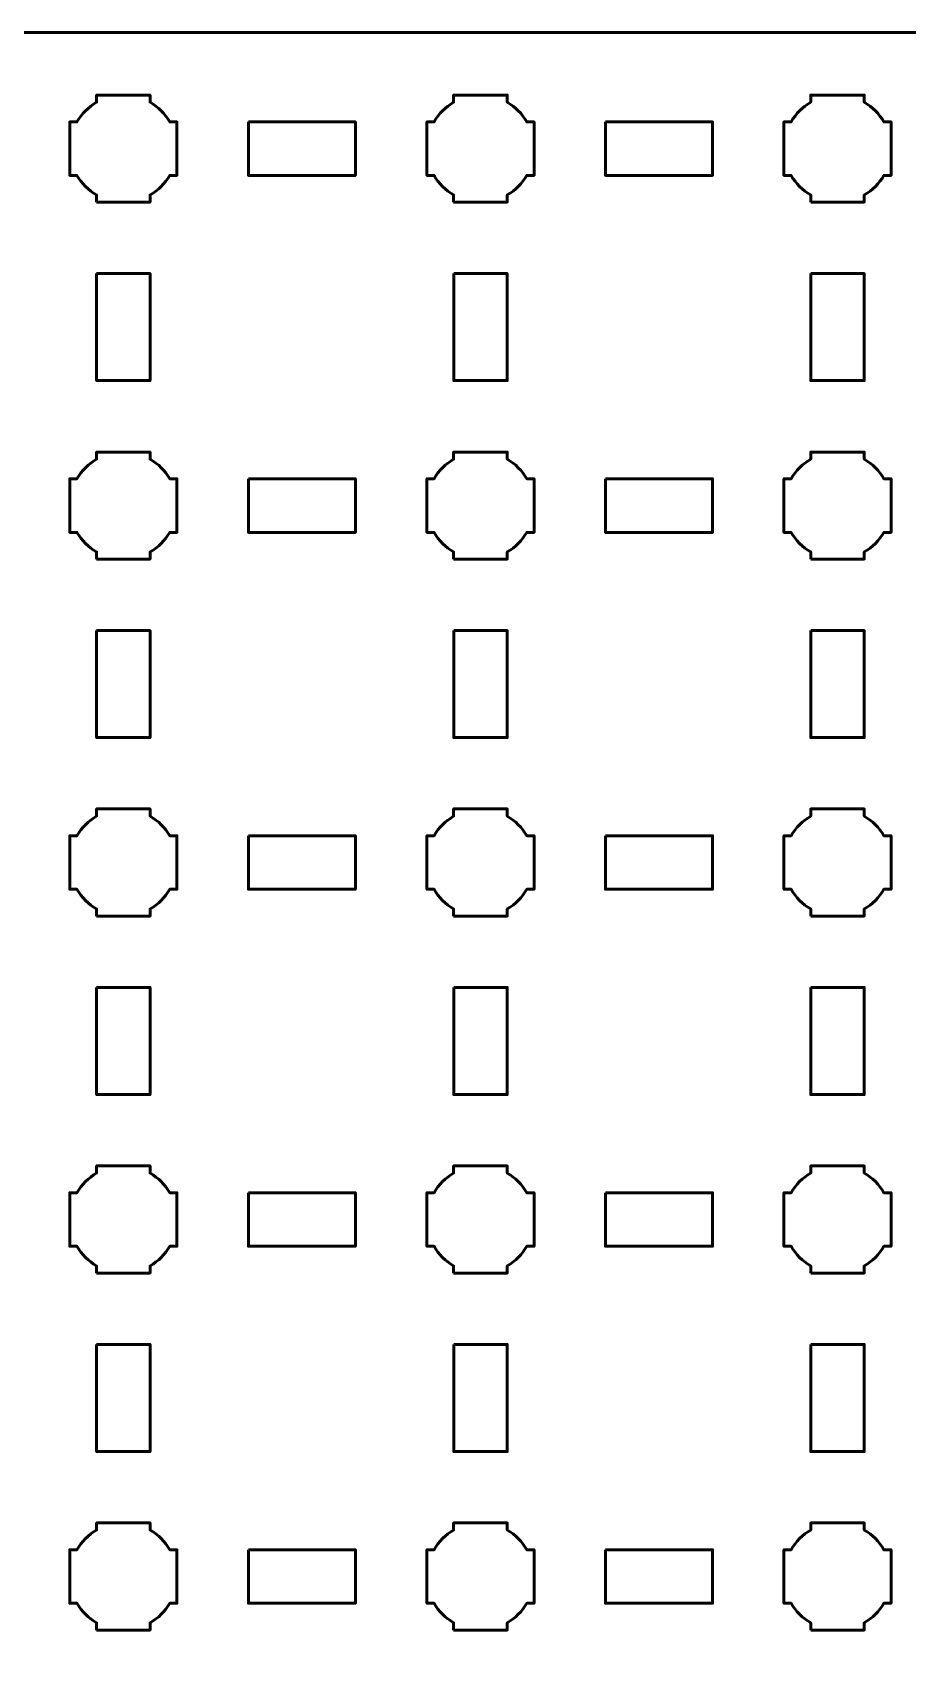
# Model space of a CAD drawing. Header units: centimetres. Extents: x -19.6 to 19.7, y -17.7 to 17.7.
# Drawn here: x 10.49 to 15.39, y 8.52 to 17.65 of the extents above; entities that cross this region are included whole.
import ezdxf

# ---------------------------------------------------------------- set-up
doc = ezdxf.new("R2010")
doc.units = ezdxf.units.CM
doc.header["$MEASUREMENT"] = 0
doc.layers.add('Layer 1', color=7, linetype='Continuous')

msp = doc.modelspace()

# ---------------------------------------------------------------- linework, layer by layer
at = {"layer": 'Layer 1', "lineweight": 53}
for points, knots in [([(-19.14991, 17.65006), (-19.14991, 17.65006), (19.15005, 17.65006), (19.15005, 17.65006), (19.15005, 17.65006), (19.42701, 17.65006), (19.65001, 17.42696), (19.65001, 17.14996), (19.65001, 17.14996), (19.65001, 17.14996), (19.65001, -17.14995), (19.65001, -17.14995), (19.65001, -17.14995), (19.65001, -17.42692), (19.42701, -17.65005), (19.15005, -17.65005), (19.15005, -17.65005), (19.15005, -17.65005), (-19.14991, -17.65005), (-19.14991, -17.65005), (-19.14991, -17.65005), (-19.42691, -17.65005), (-19.65, -17.42692), (-19.65, -17.14995), (-19.65, -17.14995), (-19.65, -17.14995), (-19.65, 17.14996), (-19.65, 17.14996), (-19.65, 17.14996), (-19.65, 17.42696), (-19.42691, 17.65006), (-19.14991, 17.65006)], [0, 0, 0, 0, 0.125, 0.125, 0.125, 0.125, 0.25, 0.25, 0.25, 0.25, 0.375, 0.375, 0.375, 0.375, 0.5, 0.5, 0.5, 0.5, 0.625, 0.625, 0.625, 0.625, 0.75, 0.75, 0.75, 0.75, 0.875, 0.875, 0.875, 0.875, 1, 1, 1, 1]), ([(10.84996, 16.70003), (10.84996, 16.70003), (10.84996, 16.74014), (10.84996, 16.74014), (10.84996, 16.74014), (10.80449, 16.76646), (10.76646, 16.80449), (10.74014, 16.84996), (10.74014, 16.84996), (10.74014, 16.84996), (10.70003, 16.84996), (10.70003, 16.84996), (10.70003, 16.84996), (10.70003, 16.84996), (10.70003, 17.00003), (10.70003, 17.00003), (10.70003, 17.00003), (10.70003, 17.00003), (10.70003, 17.14996), (10.70003, 17.14996), (10.70003, 17.14996), (10.70003, 17.14996), (10.74014, 17.14996), (10.74014, 17.14996), (10.74014, 17.14996), (10.76646, 17.19558), (10.80449, 17.2335), (10.84996, 17.25982), (10.84996, 17.25982), (10.84996, 17.25982), (10.84996, 17.30004), (10.84996, 17.30004), (10.84996, 17.30004), (10.84996, 17.30004), (11.00004, 17.30004), (11.00004, 17.30004), (11.00004, 17.30004), (11.00004, 17.30004), (11.14997, 17.30004), (11.14997, 17.30004), (11.14997, 17.30004), (11.14997, 17.30004), (11.14997, 17.25982), (11.14997, 17.25982), (11.14997, 17.25982), (11.19544, 17.2335), (11.23347, 17.19558), (11.25979, 17.14996), (11.25979, 17.14996), (11.25979, 17.14996), (11.30004, 17.14996), (11.30004, 17.14996), (11.30004, 17.14996), (11.30004, 17.14996), (11.30004, 17.00003), (11.30004, 17.00003), (11.30004, 17.00003), (11.30004, 17.00003), (11.30004, 16.84996), (11.30004, 16.84996), (11.30004, 16.84996), (11.30004, 16.84996), (11.25979, 16.84996), (11.25979, 16.84996), (11.25979, 16.84996), (11.23347, 16.80449), (11.19544, 16.76646), (11.14997, 16.74014), (11.14997, 16.74014), (11.14997, 16.74014), (11.14997, 16.70003), (11.14997, 16.70003), (11.14997, 16.70003), (11.14997, 16.70003), (11.00004, 16.70003), (11.00004, 16.70003), (11.00004, 16.70003), (11.00004, 16.70003), (10.84996, 16.70003), (10.84996, 16.70003)], [0, 0, 0, 0, 0.05, 0.05, 0.05, 0.05, 0.1, 0.1, 0.1, 0.1, 0.15, 0.15, 0.15, 0.15, 0.2, 0.2, 0.2, 0.2, 0.25, 0.25, 0.25, 0.25, 0.3, 0.3, 0.3, 0.3, 0.35, 0.35, 0.35, 0.35, 0.4, 0.4, 0.4, 0.4, 0.45, 0.45, 0.45, 0.45, 0.5, 0.5, 0.5, 0.5, 0.55, 0.55, 0.55, 0.55, 0.6, 0.6, 0.6, 0.6, 0.65, 0.65, 0.65, 0.65, 0.7, 0.7, 0.7, 0.7, 0.75, 0.75, 0.75, 0.75, 0.8, 0.8, 0.8, 0.8, 0.85, 0.85, 0.85, 0.85, 0.9, 0.9, 0.9, 0.9, 0.95, 0.95, 0.95, 0.95, 1, 1, 1, 1]), ([(12.84993, 16.70003), (12.84993, 16.70003), (12.84993, 16.74014), (12.84993, 16.74014), (12.84993, 16.74014), (12.80446, 16.76646), (12.76653, 16.80449), (12.74008, 16.84996), (12.74008, 16.84996), (12.74008, 16.84996), (12.7, 16.84996), (12.7, 16.84996), (12.7, 16.84996), (12.7, 16.84996), (12.7, 17.00003), (12.7, 17.00003), (12.7, 17.00003), (12.7, 17.00003), (12.7, 17.14996), (12.7, 17.14996), (12.7, 17.14996), (12.7, 17.14996), (12.74008, 17.14996), (12.74008, 17.14996), (12.74008, 17.14996), (12.76653, 17.19558), (12.80446, 17.2335), (12.84993, 17.25982), (12.84993, 17.25982), (12.84993, 17.25982), (12.84993, 17.30004), (12.84993, 17.30004), (12.84993, 17.30004), (12.84993, 17.30004), (13, 17.30004), (13, 17.30004), (13, 17.30004), (13, 17.30004), (13.14993, 17.30004), (13.14993, 17.30004), (13.14993, 17.30004), (13.14993, 17.30004), (13.14993, 17.25982), (13.14993, 17.25982), (13.14993, 17.25982), (13.19555, 17.2335), (13.23344, 17.19558), (13.25975, 17.14996), (13.25975, 17.14996), (13.25975, 17.14996), (13.30001, 17.14996), (13.30001, 17.14996), (13.30001, 17.14996), (13.30001, 17.14996), (13.30001, 17.00003), (13.30001, 17.00003), (13.30001, 17.00003), (13.30001, 17.00003), (13.30001, 16.84996), (13.30001, 16.84996), (13.30001, 16.84996), (13.30001, 16.84996), (13.25975, 16.84996), (13.25975, 16.84996), (13.25975, 16.84996), (13.23344, 16.80449), (13.19555, 16.76646), (13.14993, 16.74014), (13.14993, 16.74014), (13.14993, 16.74014), (13.14993, 16.70003), (13.14993, 16.70003), (13.14993, 16.70003), (13.14993, 16.70003), (13, 16.70003), (13, 16.70003), (13, 16.70003), (13, 16.70003), (12.84993, 16.70003), (12.84993, 16.70003)], [0, 0, 0, 0, 0.05, 0.05, 0.05, 0.05, 0.1, 0.1, 0.1, 0.1, 0.15, 0.15, 0.15, 0.15, 0.2, 0.2, 0.2, 0.2, 0.25, 0.25, 0.25, 0.25, 0.3, 0.3, 0.3, 0.3, 0.35, 0.35, 0.35, 0.35, 0.4, 0.4, 0.4, 0.4, 0.45, 0.45, 0.45, 0.45, 0.5, 0.5, 0.5, 0.5, 0.55, 0.55, 0.55, 0.55, 0.6, 0.6, 0.6, 0.6, 0.65, 0.65, 0.65, 0.65, 0.7, 0.7, 0.7, 0.7, 0.75, 0.75, 0.75, 0.75, 0.8, 0.8, 0.8, 0.8, 0.85, 0.85, 0.85, 0.85, 0.9, 0.9, 0.9, 0.9, 0.95, 0.95, 0.95, 0.95, 1, 1, 1, 1]), ([(14.85001, 16.70003), (14.85001, 16.70003), (14.85001, 16.74014), (14.85001, 16.74014), (14.85001, 16.74014), (14.80439, 16.76646), (14.7665, 16.80449), (14.74019, 16.84996), (14.74019, 16.84996), (14.74019, 16.84996), (14.69993, 16.84996), (14.69993, 16.84996), (14.69993, 16.84996), (14.69993, 16.84996), (14.69993, 17.00003), (14.69993, 17.00003), (14.69993, 17.00003), (14.69993, 17.00003), (14.69993, 17.14996), (14.69993, 17.14996), (14.69993, 17.14996), (14.69993, 17.14996), (14.74019, 17.14996), (14.74019, 17.14996), (14.74019, 17.14996), (14.7665, 17.19558), (14.80439, 17.2335), (14.85001, 17.25982), (14.85001, 17.25982), (14.85001, 17.25982), (14.85001, 17.30004), (14.85001, 17.30004), (14.85001, 17.30004), (14.85001, 17.30004), (14.99994, 17.30004), (14.99994, 17.30004), (14.99994, 17.30004), (14.99994, 17.30004), (15.15001, 17.30004), (15.15001, 17.30004), (15.15001, 17.30004), (15.15001, 17.30004), (15.15001, 17.25982), (15.15001, 17.25982), (15.15001, 17.25982), (15.19548, 17.2335), (15.23351, 17.19558), (15.25983, 17.14996), (15.25983, 17.14996), (15.25983, 17.14996), (15.29994, 17.14996), (15.29994, 17.14996), (15.29994, 17.14996), (15.29994, 17.14996), (15.29994, 17.00003), (15.29994, 17.00003), (15.29994, 17.00003), (15.29994, 17.00003), (15.29994, 16.84996), (15.29994, 16.84996), (15.29994, 16.84996), (15.29994, 16.84996), (15.25983, 16.84996), (15.25983, 16.84996), (15.25983, 16.84996), (15.23351, 16.80449), (15.19548, 16.76646), (15.15001, 16.74014), (15.15001, 16.74014), (15.15001, 16.74014), (15.15001, 16.70003), (15.15001, 16.70003), (15.15001, 16.70003), (15.15001, 16.70003), (14.99994, 16.70003), (14.99994, 16.70003), (14.99994, 16.70003), (14.99994, 16.70003), (14.85001, 16.70003), (14.85001, 16.70003)], [0, 0, 0, 0, 0.05, 0.05, 0.05, 0.05, 0.1, 0.1, 0.1, 0.1, 0.15, 0.15, 0.15, 0.15, 0.2, 0.2, 0.2, 0.2, 0.25, 0.25, 0.25, 0.25, 0.3, 0.3, 0.3, 0.3, 0.35, 0.35, 0.35, 0.35, 0.4, 0.4, 0.4, 0.4, 0.45, 0.45, 0.45, 0.45, 0.5, 0.5, 0.5, 0.5, 0.55, 0.55, 0.55, 0.55, 0.6, 0.6, 0.6, 0.6, 0.65, 0.65, 0.65, 0.65, 0.7, 0.7, 0.7, 0.7, 0.75, 0.75, 0.75, 0.75, 0.8, 0.8, 0.8, 0.8, 0.85, 0.85, 0.85, 0.85, 0.9, 0.9, 0.9, 0.9, 0.95, 0.95, 0.95, 0.95, 1, 1, 1, 1]), ([(11.70009, 17.14996), (11.70009, 17.14996), (12.30009, 17.14996), (12.30009, 17.14996), (12.30009, 17.14996), (12.30009, 17.14996), (12.30009, 16.84996), (12.30009, 16.84996), (12.30009, 16.84996), (12.30009, 16.84996), (11.70009, 16.84996), (11.70009, 16.84996), (11.70009, 16.84996), (11.70009, 16.84996), (11.70009, 17.14996), (11.70009, 17.14996)], [0, 0, 0, 0, 0.25, 0.25, 0.25, 0.25, 0.5, 0.5, 0.5, 0.5, 0.75, 0.75, 0.75, 0.75, 1, 1, 1, 1]), ([(13.70002, 17.14996), (13.70002, 17.14996), (14.30002, 17.14996), (14.30002, 17.14996), (14.30002, 17.14996), (14.30002, 17.14996), (14.30002, 16.84996), (14.30002, 16.84996), (14.30002, 16.84996), (14.30002, 16.84996), (13.70002, 16.84996), (13.70002, 16.84996), (13.70002, 16.84996), (13.70002, 16.84996), (13.70002, 17.14996), (13.70002, 17.14996)], [0, 0, 0, 0, 0.25, 0.25, 0.25, 0.25, 0.5, 0.5, 0.5, 0.5, 0.75, 0.75, 0.75, 0.75, 1, 1, 1, 1]), ([(10.84996, 16.30002), (10.84996, 16.30002), (11.14997, 16.30002), (11.14997, 16.30002), (11.14997, 16.30002), (11.14997, 16.30002), (11.14997, 15.70001), (11.14997, 15.70001), (11.14997, 15.70001), (11.14997, 15.70001), (10.84996, 15.70001), (10.84996, 15.70001), (10.84996, 15.70001), (10.84996, 15.70001), (10.84996, 16.30002), (10.84996, 16.30002)], [0, 0, 0, 0, 0.25, 0.25, 0.25, 0.25, 0.5, 0.5, 0.5, 0.5, 0.75, 0.75, 0.75, 0.75, 1, 1, 1, 1]), ([(12.85007, 16.30002), (12.85007, 16.30002), (13.15007, 16.30002), (13.15007, 16.30002), (13.15007, 16.30002), (13.15007, 16.30002), (13.15007, 15.70001), (13.15007, 15.70001), (13.15007, 15.70001), (13.15007, 15.70001), (12.85007, 15.70001), (12.85007, 15.70001), (12.85007, 15.70001), (12.85007, 15.70001), (12.85007, 16.30002), (12.85007, 16.30002)], [0, 0, 0, 0, 0.25, 0.25, 0.25, 0.25, 0.5, 0.5, 0.5, 0.5, 0.75, 0.75, 0.75, 0.75, 1, 1, 1, 1]), ([(14.85001, 16.30002), (14.85001, 16.30002), (15.15001, 16.30002), (15.15001, 16.30002), (15.15001, 16.30002), (15.15001, 16.30002), (15.15001, 15.70001), (15.15001, 15.70001), (15.15001, 15.70001), (15.15001, 15.70001), (14.85001, 15.70001), (14.85001, 15.70001), (14.85001, 15.70001), (14.85001, 15.70001), (14.85001, 16.30002), (14.85001, 16.30002)], [0, 0, 0, 0, 0.25, 0.25, 0.25, 0.25, 0.5, 0.5, 0.5, 0.5, 0.75, 0.75, 0.75, 0.75, 1, 1, 1, 1]), ([(10.84996, 14.69996), (10.84996, 14.69996), (10.84996, 14.74021), (10.84996, 14.74021), (10.84996, 14.74021), (10.80449, 14.76653), (10.76646, 14.80456), (10.74014, 14.85003), (10.74014, 14.85003), (10.74014, 14.85003), (10.70003, 14.85003), (10.70003, 14.85003), (10.70003, 14.85003), (10.70003, 14.85003), (10.70003, 14.99996), (10.70003, 14.99996), (10.70003, 14.99996), (10.70003, 14.99996), (10.70003, 15.15003), (10.70003, 15.15003), (10.70003, 15.15003), (10.70003, 15.15003), (10.74014, 15.15003), (10.74014, 15.15003), (10.74014, 15.15003), (10.76646, 15.1955), (10.80449, 15.23353), (10.84996, 15.25985), (10.84996, 15.25985), (10.84996, 15.25985), (10.84996, 15.29996), (10.84996, 15.29996), (10.84996, 15.29996), (10.84996, 15.29996), (11.00004, 15.29996), (11.00004, 15.29996), (11.00004, 15.29996), (11.00004, 15.29996), (11.14997, 15.29996), (11.14997, 15.29996), (11.14997, 15.29996), (11.14997, 15.29996), (11.14997, 15.25985), (11.14997, 15.25985), (11.14997, 15.25985), (11.19544, 15.23353), (11.23347, 15.1955), (11.25979, 15.15003), (11.25979, 15.15003), (11.25979, 15.15003), (11.30004, 15.15003), (11.30004, 15.15003), (11.30004, 15.15003), (11.30004, 15.15003), (11.30004, 14.99996), (11.30004, 14.99996), (11.30004, 14.99996), (11.30004, 14.99996), (11.30004, 14.85003), (11.30004, 14.85003), (11.30004, 14.85003), (11.30004, 14.85003), (11.25979, 14.85003), (11.25979, 14.85003), (11.25979, 14.85003), (11.23347, 14.80456), (11.19544, 14.76653), (11.14997, 14.74021), (11.14997, 14.74021), (11.14997, 14.74021), (11.14997, 14.69996), (11.14997, 14.69996), (11.14997, 14.69996), (11.14997, 14.69996), (11.00004, 14.69996), (11.00004, 14.69996), (11.00004, 14.69996), (11.00004, 14.69996), (10.84996, 14.69996), (10.84996, 14.69996)], [0, 0, 0, 0, 0.05, 0.05, 0.05, 0.05, 0.1, 0.1, 0.1, 0.1, 0.15, 0.15, 0.15, 0.15, 0.2, 0.2, 0.2, 0.2, 0.25, 0.25, 0.25, 0.25, 0.3, 0.3, 0.3, 0.3, 0.35, 0.35, 0.35, 0.35, 0.4, 0.4, 0.4, 0.4, 0.45, 0.45, 0.45, 0.45, 0.5, 0.5, 0.5, 0.5, 0.55, 0.55, 0.55, 0.55, 0.6, 0.6, 0.6, 0.6, 0.65, 0.65, 0.65, 0.65, 0.7, 0.7, 0.7, 0.7, 0.75, 0.75, 0.75, 0.75, 0.8, 0.8, 0.8, 0.8, 0.85, 0.85, 0.85, 0.85, 0.9, 0.9, 0.9, 0.9, 0.95, 0.95, 0.95, 0.95, 1, 1, 1, 1]), ([(12.84993, 14.69996), (12.84993, 14.69996), (12.84993, 14.74021), (12.84993, 14.74021), (12.84993, 14.74021), (12.80446, 14.76653), (12.76653, 14.80456), (12.74008, 14.85003), (12.74008, 14.85003), (12.74008, 14.85003), (12.7, 14.85003), (12.7, 14.85003), (12.7, 14.85003), (12.7, 14.85003), (12.7, 14.99996), (12.7, 14.99996), (12.7, 14.99996), (12.7, 14.99996), (12.7, 15.15003), (12.7, 15.15003), (12.7, 15.15003), (12.7, 15.15003), (12.74008, 15.15003), (12.74008, 15.15003), (12.74008, 15.15003), (12.76653, 15.1955), (12.80446, 15.23353), (12.84993, 15.25985), (12.84993, 15.25985), (12.84993, 15.25985), (12.84993, 15.29996), (12.84993, 15.29996), (12.84993, 15.29996), (12.84993, 15.29996), (13, 15.29996), (13, 15.29996), (13, 15.29996), (13, 15.29996), (13.14993, 15.29996), (13.14993, 15.29996), (13.14993, 15.29996), (13.14993, 15.29996), (13.14993, 15.25985), (13.14993, 15.25985), (13.14993, 15.25985), (13.19555, 15.23353), (13.23344, 15.1955), (13.25975, 15.15003), (13.25975, 15.15003), (13.25975, 15.15003), (13.30001, 15.15003), (13.30001, 15.15003), (13.30001, 15.15003), (13.30001, 15.15003), (13.30001, 14.99996), (13.30001, 14.99996), (13.30001, 14.99996), (13.30001, 14.99996), (13.30001, 14.85003), (13.30001, 14.85003), (13.30001, 14.85003), (13.30001, 14.85003), (13.25975, 14.85003), (13.25975, 14.85003), (13.25975, 14.85003), (13.23344, 14.80456), (13.19555, 14.76653), (13.14993, 14.74021), (13.14993, 14.74021), (13.14993, 14.74021), (13.14993, 14.69996), (13.14993, 14.69996), (13.14993, 14.69996), (13.14993, 14.69996), (13, 14.69996), (13, 14.69996), (13, 14.69996), (13, 14.69996), (12.84993, 14.69996), (12.84993, 14.69996)], [0, 0, 0, 0, 0.05, 0.05, 0.05, 0.05, 0.1, 0.1, 0.1, 0.1, 0.15, 0.15, 0.15, 0.15, 0.2, 0.2, 0.2, 0.2, 0.25, 0.25, 0.25, 0.25, 0.3, 0.3, 0.3, 0.3, 0.35, 0.35, 0.35, 0.35, 0.4, 0.4, 0.4, 0.4, 0.45, 0.45, 0.45, 0.45, 0.5, 0.5, 0.5, 0.5, 0.55, 0.55, 0.55, 0.55, 0.6, 0.6, 0.6, 0.6, 0.65, 0.65, 0.65, 0.65, 0.7, 0.7, 0.7, 0.7, 0.75, 0.75, 0.75, 0.75, 0.8, 0.8, 0.8, 0.8, 0.85, 0.85, 0.85, 0.85, 0.9, 0.9, 0.9, 0.9, 0.95, 0.95, 0.95, 0.95, 1, 1, 1, 1]), ([(14.85001, 14.69996), (14.85001, 14.69996), (14.85001, 14.74021), (14.85001, 14.74021), (14.85001, 14.74021), (14.80439, 14.76653), (14.7665, 14.80456), (14.74019, 14.85003), (14.74019, 14.85003), (14.74019, 14.85003), (14.69993, 14.85003), (14.69993, 14.85003), (14.69993, 14.85003), (14.69993, 14.85003), (14.69993, 14.99996), (14.69993, 14.99996), (14.69993, 14.99996), (14.69993, 14.99996), (14.69993, 15.15003), (14.69993, 15.15003), (14.69993, 15.15003), (14.69993, 15.15003), (14.74019, 15.15003), (14.74019, 15.15003), (14.74019, 15.15003), (14.7665, 15.1955), (14.80439, 15.23353), (14.85001, 15.25985), (14.85001, 15.25985), (14.85001, 15.25985), (14.85001, 15.29996), (14.85001, 15.29996), (14.85001, 15.29996), (14.85001, 15.29996), (14.99994, 15.29996), (14.99994, 15.29996), (14.99994, 15.29996), (14.99994, 15.29996), (15.15001, 15.29996), (15.15001, 15.29996), (15.15001, 15.29996), (15.15001, 15.29996), (15.15001, 15.25985), (15.15001, 15.25985), (15.15001, 15.25985), (15.19548, 15.23353), (15.23351, 15.1955), (15.25983, 15.15003), (15.25983, 15.15003), (15.25983, 15.15003), (15.29994, 15.15003), (15.29994, 15.15003), (15.29994, 15.15003), (15.29994, 15.15003), (15.29994, 14.99996), (15.29994, 14.99996), (15.29994, 14.99996), (15.29994, 14.99996), (15.29994, 14.85003), (15.29994, 14.85003), (15.29994, 14.85003), (15.29994, 14.85003), (15.25983, 14.85003), (15.25983, 14.85003), (15.25983, 14.85003), (15.23351, 14.80456), (15.19548, 14.76653), (15.15001, 14.74021), (15.15001, 14.74021), (15.15001, 14.74021), (15.15001, 14.69996), (15.15001, 14.69996), (15.15001, 14.69996), (15.15001, 14.69996), (14.99994, 14.69996), (14.99994, 14.69996), (14.99994, 14.69996), (14.99994, 14.69996), (14.85001, 14.69996), (14.85001, 14.69996)], [0, 0, 0, 0, 0.05, 0.05, 0.05, 0.05, 0.1, 0.1, 0.1, 0.1, 0.15, 0.15, 0.15, 0.15, 0.2, 0.2, 0.2, 0.2, 0.25, 0.25, 0.25, 0.25, 0.3, 0.3, 0.3, 0.3, 0.35, 0.35, 0.35, 0.35, 0.4, 0.4, 0.4, 0.4, 0.45, 0.45, 0.45, 0.45, 0.5, 0.5, 0.5, 0.5, 0.55, 0.55, 0.55, 0.55, 0.6, 0.6, 0.6, 0.6, 0.65, 0.65, 0.65, 0.65, 0.7, 0.7, 0.7, 0.7, 0.75, 0.75, 0.75, 0.75, 0.8, 0.8, 0.8, 0.8, 0.85, 0.85, 0.85, 0.85, 0.9, 0.9, 0.9, 0.9, 0.95, 0.95, 0.95, 0.95, 1, 1, 1, 1]), ([(11.70009, 15.15003), (11.70009, 15.15003), (12.30009, 15.15003), (12.30009, 15.15003), (12.30009, 15.15003), (12.30009, 15.15003), (12.30009, 14.85003), (12.30009, 14.85003), (12.30009, 14.85003), (12.30009, 14.85003), (11.70009, 14.85003), (11.70009, 14.85003), (11.70009, 14.85003), (11.70009, 14.85003), (11.70009, 15.15003), (11.70009, 15.15003)], [0, 0, 0, 0, 0.25, 0.25, 0.25, 0.25, 0.5, 0.5, 0.5, 0.5, 0.75, 0.75, 0.75, 0.75, 1, 1, 1, 1]), ([(13.70002, 15.15003), (13.70002, 15.15003), (14.30002, 15.15003), (14.30002, 15.15003), (14.30002, 15.15003), (14.30002, 15.15003), (14.30002, 14.85003), (14.30002, 14.85003), (14.30002, 14.85003), (14.30002, 14.85003), (13.70002, 14.85003), (13.70002, 14.85003), (13.70002, 14.85003), (13.70002, 14.85003), (13.70002, 15.15003), (13.70002, 15.15003)], [0, 0, 0, 0, 0.25, 0.25, 0.25, 0.25, 0.5, 0.5, 0.5, 0.5, 0.75, 0.75, 0.75, 0.75, 1, 1, 1, 1]), ([(10.84996, 14.30005), (10.84996, 14.30005), (11.14997, 14.30005), (11.14997, 14.30005), (11.14997, 14.30005), (11.14997, 14.30005), (11.14997, 13.70004), (11.14997, 13.70004), (11.14997, 13.70004), (11.14997, 13.70004), (10.84996, 13.70004), (10.84996, 13.70004), (10.84996, 13.70004), (10.84996, 13.70004), (10.84996, 14.30005), (10.84996, 14.30005)], [0, 0, 0, 0, 0.25, 0.25, 0.25, 0.25, 0.5, 0.5, 0.5, 0.5, 0.75, 0.75, 0.75, 0.75, 1, 1, 1, 1]), ([(12.85007, 14.30005), (12.85007, 14.30005), (13.15007, 14.30005), (13.15007, 14.30005), (13.15007, 14.30005), (13.15007, 14.30005), (13.15007, 13.70004), (13.15007, 13.70004), (13.15007, 13.70004), (13.15007, 13.70004), (12.85007, 13.70004), (12.85007, 13.70004), (12.85007, 13.70004), (12.85007, 13.70004), (12.85007, 14.30005), (12.85007, 14.30005)], [0, 0, 0, 0, 0.25, 0.25, 0.25, 0.25, 0.5, 0.5, 0.5, 0.5, 0.75, 0.75, 0.75, 0.75, 1, 1, 1, 1]), ([(14.85001, 14.30005), (14.85001, 14.30005), (15.15001, 14.30005), (15.15001, 14.30005), (15.15001, 14.30005), (15.15001, 14.30005), (15.15001, 13.70004), (15.15001, 13.70004), (15.15001, 13.70004), (15.15001, 13.70004), (14.85001, 13.70004), (14.85001, 13.70004), (14.85001, 13.70004), (14.85001, 13.70004), (14.85001, 14.30005), (14.85001, 14.30005)], [0, 0, 0, 0, 0.25, 0.25, 0.25, 0.25, 0.5, 0.5, 0.5, 0.5, 0.75, 0.75, 0.75, 0.75, 1, 1, 1, 1]), ([(10.84996, 12.70002), (10.84996, 12.70002), (10.84996, 12.7401), (10.84996, 12.7401), (10.84996, 12.7401), (10.80449, 12.76656), (10.76646, 12.80448), (10.74014, 12.8501), (10.74014, 12.8501), (10.74014, 12.8501), (10.70003, 12.8501), (10.70003, 12.8501), (10.70003, 12.8501), (10.70003, 12.8501), (10.70003, 13.00003), (10.70003, 13.00003), (10.70003, 13.00003), (10.70003, 13.00003), (10.70003, 13.1501), (10.70003, 13.1501), (10.70003, 13.1501), (10.70003, 13.1501), (10.74014, 13.1501), (10.74014, 13.1501), (10.74014, 13.1501), (10.76646, 13.19557), (10.80449, 13.2336), (10.84996, 13.25992), (10.84996, 13.25992), (10.84996, 13.25992), (10.84996, 13.30003), (10.84996, 13.30003), (10.84996, 13.30003), (10.84996, 13.30003), (11.00004, 13.30003), (11.00004, 13.30003), (11.00004, 13.30003), (11.00004, 13.30003), (11.14997, 13.30003), (11.14997, 13.30003), (11.14997, 13.30003), (11.14997, 13.30003), (11.14997, 13.25992), (11.14997, 13.25992), (11.14997, 13.25992), (11.19544, 13.2336), (11.23347, 13.19557), (11.25979, 13.1501), (11.25979, 13.1501), (11.25979, 13.1501), (11.30004, 13.1501), (11.30004, 13.1501), (11.30004, 13.1501), (11.30004, 13.1501), (11.30004, 13.00003), (11.30004, 13.00003), (11.30004, 13.00003), (11.30004, 13.00003), (11.30004, 12.8501), (11.30004, 12.8501), (11.30004, 12.8501), (11.30004, 12.8501), (11.25979, 12.8501), (11.25979, 12.8501), (11.25979, 12.8501), (11.23347, 12.80448), (11.19544, 12.76656), (11.14997, 12.7401), (11.14997, 12.7401), (11.14997, 12.7401), (11.14997, 12.70002), (11.14997, 12.70002), (11.14997, 12.70002), (11.14997, 12.70002), (11.00004, 12.70002), (11.00004, 12.70002), (11.00004, 12.70002), (11.00004, 12.70002), (10.84996, 12.70002), (10.84996, 12.70002)], [0, 0, 0, 0, 0.05, 0.05, 0.05, 0.05, 0.1, 0.1, 0.1, 0.1, 0.15, 0.15, 0.15, 0.15, 0.2, 0.2, 0.2, 0.2, 0.25, 0.25, 0.25, 0.25, 0.3, 0.3, 0.3, 0.3, 0.35, 0.35, 0.35, 0.35, 0.4, 0.4, 0.4, 0.4, 0.45, 0.45, 0.45, 0.45, 0.5, 0.5, 0.5, 0.5, 0.55, 0.55, 0.55, 0.55, 0.6, 0.6, 0.6, 0.6, 0.65, 0.65, 0.65, 0.65, 0.7, 0.7, 0.7, 0.7, 0.75, 0.75, 0.75, 0.75, 0.8, 0.8, 0.8, 0.8, 0.85, 0.85, 0.85, 0.85, 0.9, 0.9, 0.9, 0.9, 0.95, 0.95, 0.95, 0.95, 1, 1, 1, 1]), ([(12.84993, 12.70002), (12.84993, 12.70002), (12.84993, 12.7401), (12.84993, 12.7401), (12.84993, 12.7401), (12.80446, 12.76656), (12.76653, 12.80448), (12.74008, 12.8501), (12.74008, 12.8501), (12.74008, 12.8501), (12.7, 12.8501), (12.7, 12.8501), (12.7, 12.8501), (12.7, 12.8501), (12.7, 13.00003), (12.7, 13.00003), (12.7, 13.00003), (12.7, 13.00003), (12.7, 13.1501), (12.7, 13.1501), (12.7, 13.1501), (12.7, 13.1501), (12.74008, 13.1501), (12.74008, 13.1501), (12.74008, 13.1501), (12.76653, 13.19557), (12.80446, 13.2336), (12.84993, 13.25992), (12.84993, 13.25992), (12.84993, 13.25992), (12.84993, 13.30003), (12.84993, 13.30003), (12.84993, 13.30003), (12.84993, 13.30003), (13, 13.30003), (13, 13.30003), (13, 13.30003), (13, 13.30003), (13.14993, 13.30003), (13.14993, 13.30003), (13.14993, 13.30003), (13.14993, 13.30003), (13.14993, 13.25992), (13.14993, 13.25992), (13.14993, 13.25992), (13.19555, 13.2336), (13.23344, 13.19557), (13.25975, 13.1501), (13.25975, 13.1501), (13.25975, 13.1501), (13.30001, 13.1501), (13.30001, 13.1501), (13.30001, 13.1501), (13.30001, 13.1501), (13.30001, 13.00003), (13.30001, 13.00003), (13.30001, 13.00003), (13.30001, 13.00003), (13.30001, 12.8501), (13.30001, 12.8501), (13.30001, 12.8501), (13.30001, 12.8501), (13.25975, 12.8501), (13.25975, 12.8501), (13.25975, 12.8501), (13.23344, 12.80448), (13.19555, 12.76656), (13.14993, 12.7401), (13.14993, 12.7401), (13.14993, 12.7401), (13.14993, 12.70002), (13.14993, 12.70002), (13.14993, 12.70002), (13.14993, 12.70002), (13, 12.70002), (13, 12.70002), (13, 12.70002), (13, 12.70002), (12.84993, 12.70002), (12.84993, 12.70002)], [0, 0, 0, 0, 0.05, 0.05, 0.05, 0.05, 0.1, 0.1, 0.1, 0.1, 0.15, 0.15, 0.15, 0.15, 0.2, 0.2, 0.2, 0.2, 0.25, 0.25, 0.25, 0.25, 0.3, 0.3, 0.3, 0.3, 0.35, 0.35, 0.35, 0.35, 0.4, 0.4, 0.4, 0.4, 0.45, 0.45, 0.45, 0.45, 0.5, 0.5, 0.5, 0.5, 0.55, 0.55, 0.55, 0.55, 0.6, 0.6, 0.6, 0.6, 0.65, 0.65, 0.65, 0.65, 0.7, 0.7, 0.7, 0.7, 0.75, 0.75, 0.75, 0.75, 0.8, 0.8, 0.8, 0.8, 0.85, 0.85, 0.85, 0.85, 0.9, 0.9, 0.9, 0.9, 0.95, 0.95, 0.95, 0.95, 1, 1, 1, 1]), ([(14.85001, 12.70002), (14.85001, 12.70002), (14.85001, 12.7401), (14.85001, 12.7401), (14.85001, 12.7401), (14.80439, 12.76656), (14.7665, 12.80448), (14.74019, 12.8501), (14.74019, 12.8501), (14.74019, 12.8501), (14.69993, 12.8501), (14.69993, 12.8501), (14.69993, 12.8501), (14.69993, 12.8501), (14.69993, 13.00003), (14.69993, 13.00003), (14.69993, 13.00003), (14.69993, 13.00003), (14.69993, 13.1501), (14.69993, 13.1501), (14.69993, 13.1501), (14.69993, 13.1501), (14.74019, 13.1501), (14.74019, 13.1501), (14.74019, 13.1501), (14.7665, 13.19557), (14.80439, 13.2336), (14.85001, 13.25992), (14.85001, 13.25992), (14.85001, 13.25992), (14.85001, 13.30003), (14.85001, 13.30003), (14.85001, 13.30003), (14.85001, 13.30003), (14.99994, 13.30003), (14.99994, 13.30003), (14.99994, 13.30003), (14.99994, 13.30003), (15.15001, 13.30003), (15.15001, 13.30003), (15.15001, 13.30003), (15.15001, 13.30003), (15.15001, 13.25992), (15.15001, 13.25992), (15.15001, 13.25992), (15.19548, 13.2336), (15.23351, 13.19557), (15.25983, 13.1501), (15.25983, 13.1501), (15.25983, 13.1501), (15.29994, 13.1501), (15.29994, 13.1501), (15.29994, 13.1501), (15.29994, 13.1501), (15.29994, 13.00003), (15.29994, 13.00003), (15.29994, 13.00003), (15.29994, 13.00003), (15.29994, 12.8501), (15.29994, 12.8501), (15.29994, 12.8501), (15.29994, 12.8501), (15.25983, 12.8501), (15.25983, 12.8501), (15.25983, 12.8501), (15.23351, 12.80448), (15.19548, 12.76656), (15.15001, 12.7401), (15.15001, 12.7401), (15.15001, 12.7401), (15.15001, 12.70002), (15.15001, 12.70002), (15.15001, 12.70002), (15.15001, 12.70002), (14.99994, 12.70002), (14.99994, 12.70002), (14.99994, 12.70002), (14.99994, 12.70002), (14.85001, 12.70002), (14.85001, 12.70002)], [0, 0, 0, 0, 0.05, 0.05, 0.05, 0.05, 0.1, 0.1, 0.1, 0.1, 0.15, 0.15, 0.15, 0.15, 0.2, 0.2, 0.2, 0.2, 0.25, 0.25, 0.25, 0.25, 0.3, 0.3, 0.3, 0.3, 0.35, 0.35, 0.35, 0.35, 0.4, 0.4, 0.4, 0.4, 0.45, 0.45, 0.45, 0.45, 0.5, 0.5, 0.5, 0.5, 0.55, 0.55, 0.55, 0.55, 0.6, 0.6, 0.6, 0.6, 0.65, 0.65, 0.65, 0.65, 0.7, 0.7, 0.7, 0.7, 0.75, 0.75, 0.75, 0.75, 0.8, 0.8, 0.8, 0.8, 0.85, 0.85, 0.85, 0.85, 0.9, 0.9, 0.9, 0.9, 0.95, 0.95, 0.95, 0.95, 1, 1, 1, 1]), ([(11.70009, 13.1501), (11.70009, 13.1501), (12.30009, 13.1501), (12.30009, 13.1501), (12.30009, 13.1501), (12.30009, 13.1501), (12.30009, 12.8501), (12.30009, 12.8501), (12.30009, 12.8501), (12.30009, 12.8501), (11.70009, 12.8501), (11.70009, 12.8501), (11.70009, 12.8501), (11.70009, 12.8501), (11.70009, 13.1501), (11.70009, 13.1501)], [0, 0, 0, 0, 0.25, 0.25, 0.25, 0.25, 0.5, 0.5, 0.5, 0.5, 0.75, 0.75, 0.75, 0.75, 1, 1, 1, 1]), ([(13.70002, 13.1501), (13.70002, 13.1501), (14.30002, 13.1501), (14.30002, 13.1501), (14.30002, 13.1501), (14.30002, 13.1501), (14.30002, 12.8501), (14.30002, 12.8501), (14.30002, 12.8501), (14.30002, 12.8501), (13.70002, 12.8501), (13.70002, 12.8501), (13.70002, 12.8501), (13.70002, 12.8501), (13.70002, 13.1501), (13.70002, 13.1501)], [0, 0, 0, 0, 0.25, 0.25, 0.25, 0.25, 0.5, 0.5, 0.5, 0.5, 0.75, 0.75, 0.75, 0.75, 1, 1, 1, 1]), ([(10.84996, 12.29997), (10.84996, 12.29997), (11.14997, 12.29997), (11.14997, 12.29997), (11.14997, 12.29997), (11.14997, 12.29997), (11.14997, 11.69997), (11.14997, 11.69997), (11.14997, 11.69997), (11.14997, 11.69997), (10.84996, 11.69997), (10.84996, 11.69997), (10.84996, 11.69997), (10.84996, 11.69997), (10.84996, 12.29997), (10.84996, 12.29997)], [0, 0, 0, 0, 0.25, 0.25, 0.25, 0.25, 0.5, 0.5, 0.5, 0.5, 0.75, 0.75, 0.75, 0.75, 1, 1, 1, 1]), ([(12.85007, 12.29997), (12.85007, 12.29997), (13.15007, 12.29997), (13.15007, 12.29997), (13.15007, 12.29997), (13.15007, 12.29997), (13.15007, 11.69997), (13.15007, 11.69997), (13.15007, 11.69997), (13.15007, 11.69997), (12.85007, 11.69997), (12.85007, 11.69997), (12.85007, 11.69997), (12.85007, 11.69997), (12.85007, 12.29997), (12.85007, 12.29997)], [0, 0, 0, 0, 0.25, 0.25, 0.25, 0.25, 0.5, 0.5, 0.5, 0.5, 0.75, 0.75, 0.75, 0.75, 1, 1, 1, 1]), ([(14.85001, 12.29997), (14.85001, 12.29997), (15.15001, 12.29997), (15.15001, 12.29997), (15.15001, 12.29997), (15.15001, 12.29997), (15.15001, 11.69997), (15.15001, 11.69997), (15.15001, 11.69997), (15.15001, 11.69997), (14.85001, 11.69997), (14.85001, 11.69997), (14.85001, 11.69997), (14.85001, 11.69997), (14.85001, 12.29997), (14.85001, 12.29997)], [0, 0, 0, 0, 0.25, 0.25, 0.25, 0.25, 0.5, 0.5, 0.5, 0.5, 0.75, 0.75, 0.75, 0.75, 1, 1, 1, 1]), ([(10.84996, 10.70006), (10.84996, 10.70006), (10.84996, 10.74017), (10.84996, 10.74017), (10.84996, 10.74017), (10.80449, 10.76648), (10.76646, 10.80451), (10.74014, 10.84999), (10.74014, 10.84999), (10.74014, 10.84999), (10.70003, 10.84999), (10.70003, 10.84999), (10.70003, 10.84999), (10.70003, 10.84999), (10.70003, 11.00006), (10.70003, 11.00006), (10.70003, 11.00006), (10.70003, 11.00006), (10.70003, 11.14999), (10.70003, 11.14999), (10.70003, 11.14999), (10.70003, 11.14999), (10.74014, 11.14999), (10.74014, 11.14999), (10.74014, 11.14999), (10.76646, 11.1956), (10.80449, 11.23349), (10.84996, 11.25981), (10.84996, 11.25981), (10.84996, 11.25981), (10.84996, 11.30006), (10.84996, 11.30006), (10.84996, 11.30006), (10.84996, 11.30006), (11.00004, 11.30006), (11.00004, 11.30006), (11.00004, 11.30006), (11.00004, 11.30006), (11.14997, 11.30006), (11.14997, 11.30006), (11.14997, 11.30006), (11.14997, 11.30006), (11.14997, 11.25981), (11.14997, 11.25981), (11.14997, 11.25981), (11.19544, 11.23349), (11.23347, 11.1956), (11.25979, 11.14999), (11.25979, 11.14999), (11.25979, 11.14999), (11.30004, 11.14999), (11.30004, 11.14999), (11.30004, 11.14999), (11.30004, 11.14999), (11.30004, 11.00006), (11.30004, 11.00006), (11.30004, 11.00006), (11.30004, 11.00006), (11.30004, 10.84999), (11.30004, 10.84999), (11.30004, 10.84999), (11.30004, 10.84999), (11.25979, 10.84999), (11.25979, 10.84999), (11.25979, 10.84999), (11.23347, 10.80451), (11.19544, 10.76648), (11.14997, 10.74017), (11.14997, 10.74017), (11.14997, 10.74017), (11.14997, 10.70006), (11.14997, 10.70006), (11.14997, 10.70006), (11.14997, 10.70006), (11.00004, 10.70006), (11.00004, 10.70006), (11.00004, 10.70006), (11.00004, 10.70006), (10.84996, 10.70006), (10.84996, 10.70006)], [0, 0, 0, 0, 0.05, 0.05, 0.05, 0.05, 0.1, 0.1, 0.1, 0.1, 0.15, 0.15, 0.15, 0.15, 0.2, 0.2, 0.2, 0.2, 0.25, 0.25, 0.25, 0.25, 0.3, 0.3, 0.3, 0.3, 0.35, 0.35, 0.35, 0.35, 0.4, 0.4, 0.4, 0.4, 0.45, 0.45, 0.45, 0.45, 0.5, 0.5, 0.5, 0.5, 0.55, 0.55, 0.55, 0.55, 0.6, 0.6, 0.6, 0.6, 0.65, 0.65, 0.65, 0.65, 0.7, 0.7, 0.7, 0.7, 0.75, 0.75, 0.75, 0.75, 0.8, 0.8, 0.8, 0.8, 0.85, 0.85, 0.85, 0.85, 0.9, 0.9, 0.9, 0.9, 0.95, 0.95, 0.95, 0.95, 1, 1, 1, 1]), ([(12.84993, 10.70006), (12.84993, 10.70006), (12.84993, 10.74017), (12.84993, 10.74017), (12.84993, 10.74017), (12.80446, 10.76648), (12.76653, 10.80451), (12.74008, 10.84999), (12.74008, 10.84999), (12.74008, 10.84999), (12.7, 10.84999), (12.7, 10.84999), (12.7, 10.84999), (12.7, 10.84999), (12.7, 11.00006), (12.7, 11.00006), (12.7, 11.00006), (12.7, 11.00006), (12.7, 11.14999), (12.7, 11.14999), (12.7, 11.14999), (12.7, 11.14999), (12.74008, 11.14999), (12.74008, 11.14999), (12.74008, 11.14999), (12.76653, 11.1956), (12.80446, 11.23349), (12.84993, 11.25981), (12.84993, 11.25981), (12.84993, 11.25981), (12.84993, 11.30006), (12.84993, 11.30006), (12.84993, 11.30006), (12.84993, 11.30006), (13, 11.30006), (13, 11.30006), (13, 11.30006), (13, 11.30006), (13.14993, 11.30006), (13.14993, 11.30006), (13.14993, 11.30006), (13.14993, 11.30006), (13.14993, 11.25981), (13.14993, 11.25981), (13.14993, 11.25981), (13.19555, 11.23349), (13.23344, 11.1956), (13.25975, 11.14999), (13.25975, 11.14999), (13.25975, 11.14999), (13.30001, 11.14999), (13.30001, 11.14999), (13.30001, 11.14999), (13.30001, 11.14999), (13.30001, 11.00006), (13.30001, 11.00006), (13.30001, 11.00006), (13.30001, 11.00006), (13.30001, 10.84999), (13.30001, 10.84999), (13.30001, 10.84999), (13.30001, 10.84999), (13.25975, 10.84999), (13.25975, 10.84999), (13.25975, 10.84999), (13.23344, 10.80451), (13.19555, 10.76648), (13.14993, 10.74017), (13.14993, 10.74017), (13.14993, 10.74017), (13.14993, 10.70006), (13.14993, 10.70006), (13.14993, 10.70006), (13.14993, 10.70006), (13, 10.70006), (13, 10.70006), (13, 10.70006), (13, 10.70006), (12.84993, 10.70006), (12.84993, 10.70006)], [0, 0, 0, 0, 0.05, 0.05, 0.05, 0.05, 0.1, 0.1, 0.1, 0.1, 0.15, 0.15, 0.15, 0.15, 0.2, 0.2, 0.2, 0.2, 0.25, 0.25, 0.25, 0.25, 0.3, 0.3, 0.3, 0.3, 0.35, 0.35, 0.35, 0.35, 0.4, 0.4, 0.4, 0.4, 0.45, 0.45, 0.45, 0.45, 0.5, 0.5, 0.5, 0.5, 0.55, 0.55, 0.55, 0.55, 0.6, 0.6, 0.6, 0.6, 0.65, 0.65, 0.65, 0.65, 0.7, 0.7, 0.7, 0.7, 0.75, 0.75, 0.75, 0.75, 0.8, 0.8, 0.8, 0.8, 0.85, 0.85, 0.85, 0.85, 0.9, 0.9, 0.9, 0.9, 0.95, 0.95, 0.95, 0.95, 1, 1, 1, 1]), ([(14.85001, 10.70006), (14.85001, 10.70006), (14.85001, 10.74017), (14.85001, 10.74017), (14.85001, 10.74017), (14.80439, 10.76648), (14.7665, 10.80451), (14.74019, 10.84999), (14.74019, 10.84999), (14.74019, 10.84999), (14.69993, 10.84999), (14.69993, 10.84999), (14.69993, 10.84999), (14.69993, 10.84999), (14.69993, 11.00006), (14.69993, 11.00006), (14.69993, 11.00006), (14.69993, 11.00006), (14.69993, 11.14999), (14.69993, 11.14999), (14.69993, 11.14999), (14.69993, 11.14999), (14.74019, 11.14999), (14.74019, 11.14999), (14.74019, 11.14999), (14.7665, 11.1956), (14.80439, 11.23349), (14.85001, 11.25981), (14.85001, 11.25981), (14.85001, 11.25981), (14.85001, 11.30006), (14.85001, 11.30006), (14.85001, 11.30006), (14.85001, 11.30006), (14.99994, 11.30006), (14.99994, 11.30006), (14.99994, 11.30006), (14.99994, 11.30006), (15.15001, 11.30006), (15.15001, 11.30006), (15.15001, 11.30006), (15.15001, 11.30006), (15.15001, 11.25981), (15.15001, 11.25981), (15.15001, 11.25981), (15.19548, 11.23349), (15.23351, 11.1956), (15.25983, 11.14999), (15.25983, 11.14999), (15.25983, 11.14999), (15.29994, 11.14999), (15.29994, 11.14999), (15.29994, 11.14999), (15.29994, 11.14999), (15.29994, 11.00006), (15.29994, 11.00006), (15.29994, 11.00006), (15.29994, 11.00006), (15.29994, 10.84999), (15.29994, 10.84999), (15.29994, 10.84999), (15.29994, 10.84999), (15.25983, 10.84999), (15.25983, 10.84999), (15.25983, 10.84999), (15.23351, 10.80451), (15.19548, 10.76648), (15.15001, 10.74017), (15.15001, 10.74017), (15.15001, 10.74017), (15.15001, 10.70006), (15.15001, 10.70006), (15.15001, 10.70006), (15.15001, 10.70006), (14.99994, 10.70006), (14.99994, 10.70006), (14.99994, 10.70006), (14.99994, 10.70006), (14.85001, 10.70006), (14.85001, 10.70006)], [0, 0, 0, 0, 0.05, 0.05, 0.05, 0.05, 0.1, 0.1, 0.1, 0.1, 0.15, 0.15, 0.15, 0.15, 0.2, 0.2, 0.2, 0.2, 0.25, 0.25, 0.25, 0.25, 0.3, 0.3, 0.3, 0.3, 0.35, 0.35, 0.35, 0.35, 0.4, 0.4, 0.4, 0.4, 0.45, 0.45, 0.45, 0.45, 0.5, 0.5, 0.5, 0.5, 0.55, 0.55, 0.55, 0.55, 0.6, 0.6, 0.6, 0.6, 0.65, 0.65, 0.65, 0.65, 0.7, 0.7, 0.7, 0.7, 0.75, 0.75, 0.75, 0.75, 0.8, 0.8, 0.8, 0.8, 0.85, 0.85, 0.85, 0.85, 0.9, 0.9, 0.9, 0.9, 0.95, 0.95, 0.95, 0.95, 1, 1, 1, 1]), ([(11.70009, 11.14999), (11.70009, 11.14999), (12.30009, 11.14999), (12.30009, 11.14999), (12.30009, 11.14999), (12.30009, 11.14999), (12.30009, 10.84999), (12.30009, 10.84999), (12.30009, 10.84999), (12.30009, 10.84999), (11.70009, 10.84999), (11.70009, 10.84999), (11.70009, 10.84999), (11.70009, 10.84999), (11.70009, 11.14999), (11.70009, 11.14999)], [0, 0, 0, 0, 0.25, 0.25, 0.25, 0.25, 0.5, 0.5, 0.5, 0.5, 0.75, 0.75, 0.75, 0.75, 1, 1, 1, 1]), ([(13.70002, 11.14999), (13.70002, 11.14999), (14.30002, 11.14999), (14.30002, 11.14999), (14.30002, 11.14999), (14.30002, 11.14999), (14.30002, 10.84999), (14.30002, 10.84999), (14.30002, 10.84999), (14.30002, 10.84999), (13.70002, 10.84999), (13.70002, 10.84999), (13.70002, 10.84999), (13.70002, 10.84999), (13.70002, 11.14999), (13.70002, 11.14999)], [0, 0, 0, 0, 0.25, 0.25, 0.25, 0.25, 0.5, 0.5, 0.5, 0.5, 0.75, 0.75, 0.75, 0.75, 1, 1, 1, 1]), ([(10.84996, 10.30001), (10.84996, 10.30001), (11.14997, 10.30001), (11.14997, 10.30001), (11.14997, 10.30001), (11.14997, 10.30001), (11.14997, 9.7), (11.14997, 9.7), (11.14997, 9.7), (11.14997, 9.7), (10.84996, 9.7), (10.84996, 9.7), (10.84996, 9.7), (10.84996, 9.7), (10.84996, 10.30001), (10.84996, 10.30001)], [0, 0, 0, 0, 0.25, 0.25, 0.25, 0.25, 0.5, 0.5, 0.5, 0.5, 0.75, 0.75, 0.75, 0.75, 1, 1, 1, 1]), ([(12.85007, 10.30001), (12.85007, 10.30001), (13.15007, 10.30001), (13.15007, 10.30001), (13.15007, 10.30001), (13.15007, 10.30001), (13.15007, 9.7), (13.15007, 9.7), (13.15007, 9.7), (13.15007, 9.7), (12.85007, 9.7), (12.85007, 9.7), (12.85007, 9.7), (12.85007, 9.7), (12.85007, 10.30001), (12.85007, 10.30001)], [0, 0, 0, 0, 0.25, 0.25, 0.25, 0.25, 0.5, 0.5, 0.5, 0.5, 0.75, 0.75, 0.75, 0.75, 1, 1, 1, 1]), ([(14.85001, 10.30001), (14.85001, 10.30001), (15.15001, 10.30001), (15.15001, 10.30001), (15.15001, 10.30001), (15.15001, 10.30001), (15.15001, 9.7), (15.15001, 9.7), (15.15001, 9.7), (15.15001, 9.7), (14.85001, 9.7), (14.85001, 9.7), (14.85001, 9.7), (14.85001, 9.7), (14.85001, 10.30001), (14.85001, 10.30001)], [0, 0, 0, 0, 0.25, 0.25, 0.25, 0.25, 0.5, 0.5, 0.5, 0.5, 0.75, 0.75, 0.75, 0.75, 1, 1, 1, 1]), ([(10.84996, 8.69998), (10.84996, 8.69998), (10.84996, 8.74024), (10.84996, 8.74024), (10.84996, 8.74024), (10.80449, 8.76655), (10.76646, 8.80444), (10.74014, 8.85005), (10.74014, 8.85005), (10.74014, 8.85005), (10.70003, 8.85005), (10.70003, 8.85005), (10.70003, 8.85005), (10.70003, 8.85005), (10.70003, 8.99999), (10.70003, 8.99999), (10.70003, 8.99999), (10.70003, 8.99999), (10.70003, 9.15006), (10.70003, 9.15006), (10.70003, 9.15006), (10.70003, 9.15006), (10.74014, 9.15006), (10.74014, 9.15006), (10.74014, 9.15006), (10.76646, 9.19553), (10.80449, 9.23356), (10.84996, 9.25988), (10.84996, 9.25988), (10.84996, 9.25988), (10.84996, 9.29999), (10.84996, 9.29999), (10.84996, 9.29999), (10.84996, 9.29999), (11.00004, 9.29999), (11.00004, 9.29999), (11.00004, 9.29999), (11.00004, 9.29999), (11.14997, 9.29999), (11.14997, 9.29999), (11.14997, 9.29999), (11.14997, 9.29999), (11.14997, 9.25988), (11.14997, 9.25988), (11.14997, 9.25988), (11.19544, 9.23356), (11.23347, 9.19553), (11.25979, 9.15006), (11.25979, 9.15006), (11.25979, 9.15006), (11.30004, 9.15006), (11.30004, 9.15006), (11.30004, 9.15006), (11.30004, 9.15006), (11.30004, 8.99999), (11.30004, 8.99999), (11.30004, 8.99999), (11.30004, 8.99999), (11.30004, 8.85005), (11.30004, 8.85005), (11.30004, 8.85005), (11.30004, 8.85005), (11.25979, 8.85005), (11.25979, 8.85005), (11.25979, 8.85005), (11.23347, 8.80444), (11.19544, 8.76655), (11.14997, 8.74024), (11.14997, 8.74024), (11.14997, 8.74024), (11.14997, 8.69998), (11.14997, 8.69998), (11.14997, 8.69998), (11.14997, 8.69998), (11.00004, 8.69998), (11.00004, 8.69998), (11.00004, 8.69998), (11.00004, 8.69998), (10.84996, 8.69998), (10.84996, 8.69998)], [0, 0, 0, 0, 0.05, 0.05, 0.05, 0.05, 0.1, 0.1, 0.1, 0.1, 0.15, 0.15, 0.15, 0.15, 0.2, 0.2, 0.2, 0.2, 0.25, 0.25, 0.25, 0.25, 0.3, 0.3, 0.3, 0.3, 0.35, 0.35, 0.35, 0.35, 0.4, 0.4, 0.4, 0.4, 0.45, 0.45, 0.45, 0.45, 0.5, 0.5, 0.5, 0.5, 0.55, 0.55, 0.55, 0.55, 0.6, 0.6, 0.6, 0.6, 0.65, 0.65, 0.65, 0.65, 0.7, 0.7, 0.7, 0.7, 0.75, 0.75, 0.75, 0.75, 0.8, 0.8, 0.8, 0.8, 0.85, 0.85, 0.85, 0.85, 0.9, 0.9, 0.9, 0.9, 0.95, 0.95, 0.95, 0.95, 1, 1, 1, 1]), ([(12.84993, 8.69998), (12.84993, 8.69998), (12.84993, 8.74024), (12.84993, 8.74024), (12.84993, 8.74024), (12.80446, 8.76655), (12.76653, 8.80444), (12.74008, 8.85005), (12.74008, 8.85005), (12.74008, 8.85005), (12.7, 8.85005), (12.7, 8.85005), (12.7, 8.85005), (12.7, 8.85005), (12.7, 8.99999), (12.7, 8.99999), (12.7, 8.99999), (12.7, 8.99999), (12.7, 9.15006), (12.7, 9.15006), (12.7, 9.15006), (12.7, 9.15006), (12.74008, 9.15006), (12.74008, 9.15006), (12.74008, 9.15006), (12.76653, 9.19553), (12.80446, 9.23356), (12.84993, 9.25988), (12.84993, 9.25988), (12.84993, 9.25988), (12.84993, 9.29999), (12.84993, 9.29999), (12.84993, 9.29999), (12.84993, 9.29999), (13, 9.29999), (13, 9.29999), (13, 9.29999), (13, 9.29999), (13.14993, 9.29999), (13.14993, 9.29999), (13.14993, 9.29999), (13.14993, 9.29999), (13.14993, 9.25988), (13.14993, 9.25988), (13.14993, 9.25988), (13.19555, 9.23356), (13.23344, 9.19553), (13.25975, 9.15006), (13.25975, 9.15006), (13.25975, 9.15006), (13.30001, 9.15006), (13.30001, 9.15006), (13.30001, 9.15006), (13.30001, 9.15006), (13.30001, 8.99999), (13.30001, 8.99999), (13.30001, 8.99999), (13.30001, 8.99999), (13.30001, 8.85005), (13.30001, 8.85005), (13.30001, 8.85005), (13.30001, 8.85005), (13.25975, 8.85005), (13.25975, 8.85005), (13.25975, 8.85005), (13.23344, 8.80444), (13.19555, 8.76655), (13.14993, 8.74024), (13.14993, 8.74024), (13.14993, 8.74024), (13.14993, 8.69998), (13.14993, 8.69998), (13.14993, 8.69998), (13.14993, 8.69998), (13, 8.69998), (13, 8.69998), (13, 8.69998), (13, 8.69998), (12.84993, 8.69998), (12.84993, 8.69998)], [0, 0, 0, 0, 0.05, 0.05, 0.05, 0.05, 0.1, 0.1, 0.1, 0.1, 0.15, 0.15, 0.15, 0.15, 0.2, 0.2, 0.2, 0.2, 0.25, 0.25, 0.25, 0.25, 0.3, 0.3, 0.3, 0.3, 0.35, 0.35, 0.35, 0.35, 0.4, 0.4, 0.4, 0.4, 0.45, 0.45, 0.45, 0.45, 0.5, 0.5, 0.5, 0.5, 0.55, 0.55, 0.55, 0.55, 0.6, 0.6, 0.6, 0.6, 0.65, 0.65, 0.65, 0.65, 0.7, 0.7, 0.7, 0.7, 0.75, 0.75, 0.75, 0.75, 0.8, 0.8, 0.8, 0.8, 0.85, 0.85, 0.85, 0.85, 0.9, 0.9, 0.9, 0.9, 0.95, 0.95, 0.95, 0.95, 1, 1, 1, 1]), ([(14.85001, 8.69998), (14.85001, 8.69998), (14.85001, 8.74024), (14.85001, 8.74024), (14.85001, 8.74024), (14.80439, 8.76655), (14.7665, 8.80444), (14.74019, 8.85005), (14.74019, 8.85005), (14.74019, 8.85005), (14.69993, 8.85005), (14.69993, 8.85005), (14.69993, 8.85005), (14.69993, 8.85005), (14.69993, 8.99999), (14.69993, 8.99999), (14.69993, 8.99999), (14.69993, 8.99999), (14.69993, 9.15006), (14.69993, 9.15006), (14.69993, 9.15006), (14.69993, 9.15006), (14.74019, 9.15006), (14.74019, 9.15006), (14.74019, 9.15006), (14.7665, 9.19553), (14.80439, 9.23356), (14.85001, 9.25988), (14.85001, 9.25988), (14.85001, 9.25988), (14.85001, 9.29999), (14.85001, 9.29999), (14.85001, 9.29999), (14.85001, 9.29999), (14.99994, 9.29999), (14.99994, 9.29999), (14.99994, 9.29999), (14.99994, 9.29999), (15.15001, 9.29999), (15.15001, 9.29999), (15.15001, 9.29999), (15.15001, 9.29999), (15.15001, 9.25988), (15.15001, 9.25988), (15.15001, 9.25988), (15.19548, 9.23356), (15.23351, 9.19553), (15.25983, 9.15006), (15.25983, 9.15006), (15.25983, 9.15006), (15.29994, 9.15006), (15.29994, 9.15006), (15.29994, 9.15006), (15.29994, 9.15006), (15.29994, 8.99999), (15.29994, 8.99999), (15.29994, 8.99999), (15.29994, 8.99999), (15.29994, 8.85005), (15.29994, 8.85005), (15.29994, 8.85005), (15.29994, 8.85005), (15.25983, 8.85005), (15.25983, 8.85005), (15.25983, 8.85005), (15.23351, 8.80444), (15.19548, 8.76655), (15.15001, 8.74024), (15.15001, 8.74024), (15.15001, 8.74024), (15.15001, 8.69998), (15.15001, 8.69998), (15.15001, 8.69998), (15.15001, 8.69998), (14.99994, 8.69998), (14.99994, 8.69998), (14.99994, 8.69998), (14.99994, 8.69998), (14.85001, 8.69998), (14.85001, 8.69998)], [0, 0, 0, 0, 0.05, 0.05, 0.05, 0.05, 0.1, 0.1, 0.1, 0.1, 0.15, 0.15, 0.15, 0.15, 0.2, 0.2, 0.2, 0.2, 0.25, 0.25, 0.25, 0.25, 0.3, 0.3, 0.3, 0.3, 0.35, 0.35, 0.35, 0.35, 0.4, 0.4, 0.4, 0.4, 0.45, 0.45, 0.45, 0.45, 0.5, 0.5, 0.5, 0.5, 0.55, 0.55, 0.55, 0.55, 0.6, 0.6, 0.6, 0.6, 0.65, 0.65, 0.65, 0.65, 0.7, 0.7, 0.7, 0.7, 0.75, 0.75, 0.75, 0.75, 0.8, 0.8, 0.8, 0.8, 0.85, 0.85, 0.85, 0.85, 0.9, 0.9, 0.9, 0.9, 0.95, 0.95, 0.95, 0.95, 1, 1, 1, 1]), ([(11.70009, 9.15006), (11.70009, 9.15006), (12.30009, 9.15006), (12.30009, 9.15006), (12.30009, 9.15006), (12.30009, 9.15006), (12.30009, 8.85005), (12.30009, 8.85005), (12.30009, 8.85005), (12.30009, 8.85005), (11.70009, 8.85005), (11.70009, 8.85005), (11.70009, 8.85005), (11.70009, 8.85005), (11.70009, 9.15006), (11.70009, 9.15006)], [0, 0, 0, 0, 0.25, 0.25, 0.25, 0.25, 0.5, 0.5, 0.5, 0.5, 0.75, 0.75, 0.75, 0.75, 1, 1, 1, 1]), ([(13.70002, 9.15006), (13.70002, 9.15006), (14.30002, 9.15006), (14.30002, 9.15006), (14.30002, 9.15006), (14.30002, 9.15006), (14.30002, 8.85005), (14.30002, 8.85005), (14.30002, 8.85005), (14.30002, 8.85005), (13.70002, 8.85005), (13.70002, 8.85005), (13.70002, 8.85005), (13.70002, 8.85005), (13.70002, 9.15006), (13.70002, 9.15006)], [0, 0, 0, 0, 0.25, 0.25, 0.25, 0.25, 0.5, 0.5, 0.5, 0.5, 0.75, 0.75, 0.75, 0.75, 1, 1, 1, 1])]:
    msp.add_open_spline(points, degree=3, knots=knots, dxfattribs=at)

doc.saveas('drawing.dxf')
